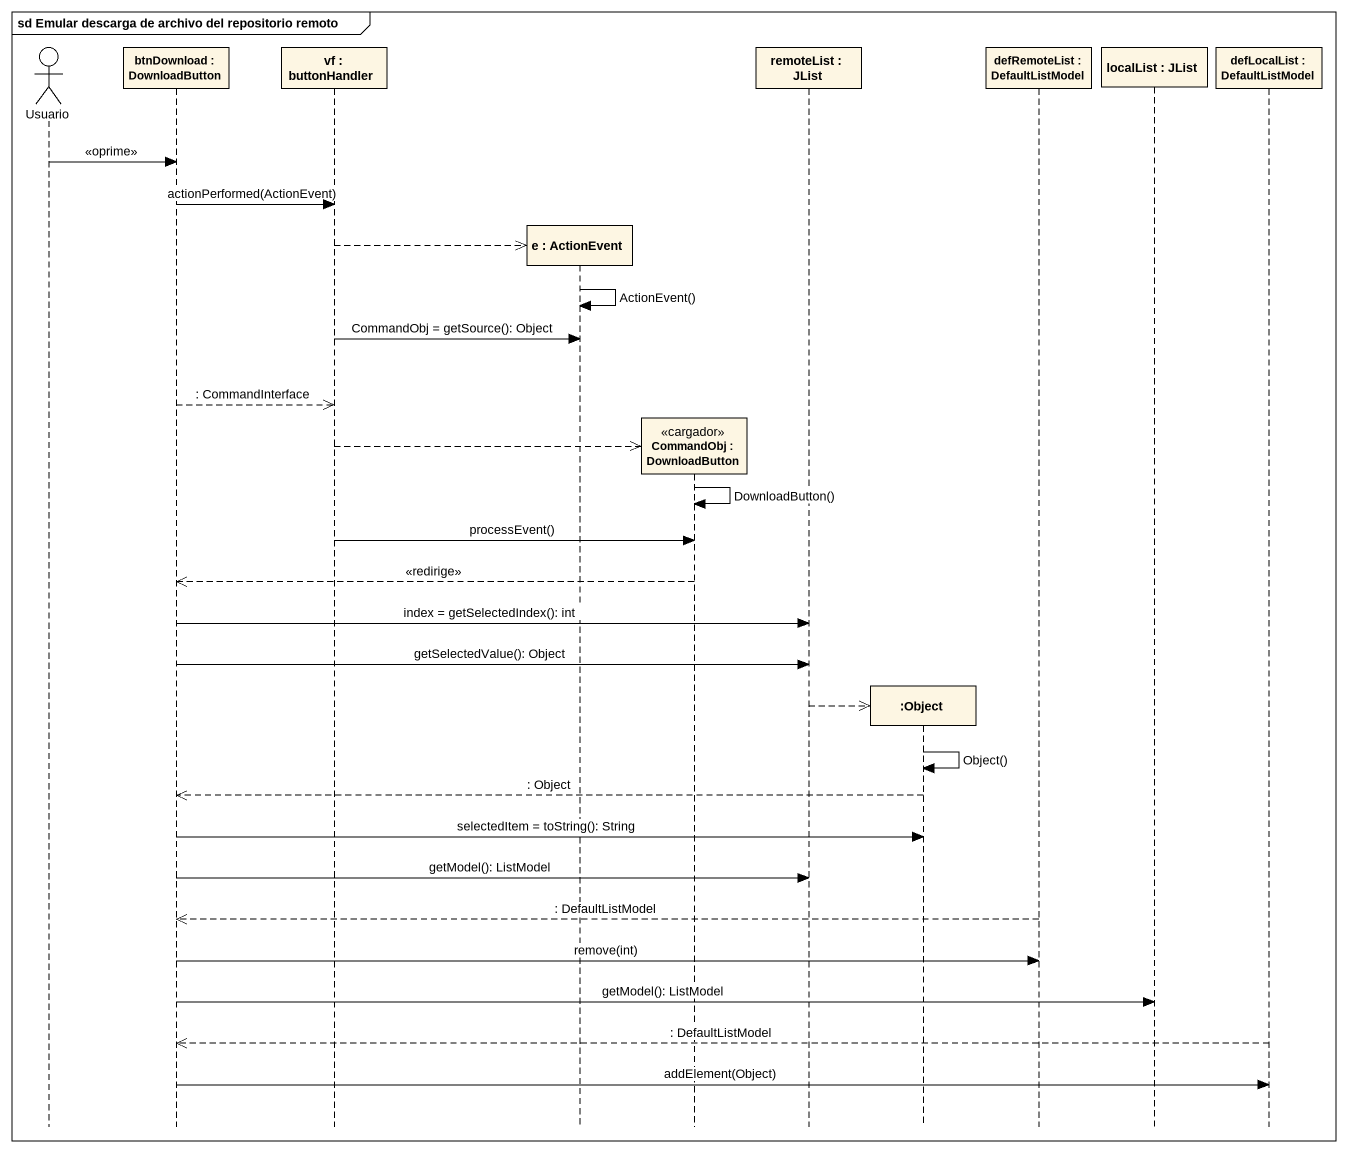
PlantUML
@startuml
mainframe sd Emular descarga de archivo del repositorio remoto
hide footbox
actor Usuario
participant "btnDownload : DownloadButton" as btnDownload
participant "vf : buttonHandler" as vf
participant "e : ActionEvent" as e
participant "CommandObj : DownloadButton" as CommandObj <<cargador>>
participant "remoteList : JList" as remoteList
participant ":Object" as Object_
participant "defRemoteList : DefaultListModel" as defRemoteList
participant "localList : JList" as localList
participant "defLocalList : DefaultListModel" as defLocalList

Usuario -> btnDownload : <<oprime>>
btnDownload -> vf : actionPerformed(ActionEvent)
vf -->> e **
e -> e : ActionEvent()
vf -> e : CommandObj = getSource(): Object
btnDownload -->> vf : : CommandInterface
vf -->> CommandObj **
CommandObj -> CommandObj : DownloadButton()
vf -> CommandObj : processEvent()
CommandObj -->> btnDownload : <<redirige>>
btnDownload -> remoteList : index = getSelectedIndex(): int
btnDownload -> remoteList : getSelectedValue(): Object
remoteList -->> Object_ **
Object_ -> Object_ : Object()
Object_ -->> btnDownload : : Object
btnDownload -> Object_ : selectedItem = toString(): String
btnDownload -> remoteList : getModel(): ListModel
defRemoteList -->> btnDownload : : DefaultListModel
btnDownload -> defRemoteList : remove(int)
btnDownload -> localList : getModel(): ListModel
defLocalList -->> btnDownload : : DefaultListModel
btnDownload -> defLocalList : addElement(Object)
@enduml
